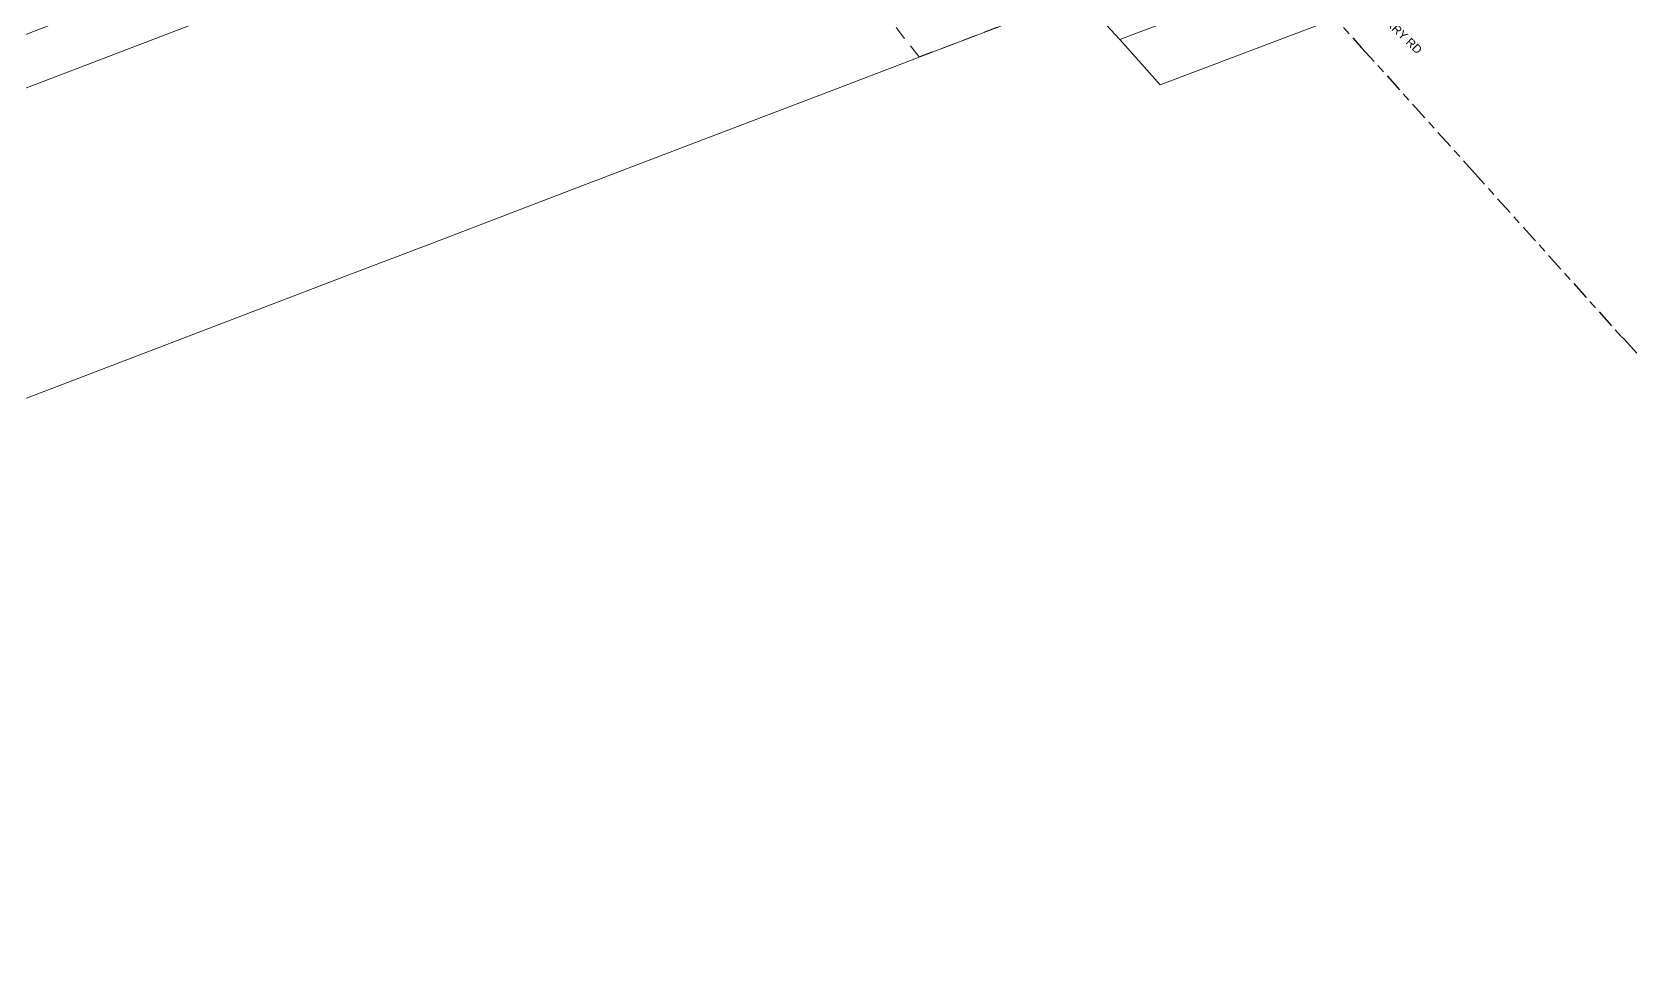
# Model space of a CAD drawing. Header units: metres. Extents: x -1 to 310379, y -2 to 6272124.
# Drawn here: x 309429.8 to 309775.9, y 6270942.2 to 6271143.2 of the extents above; entities that cross this region are included whole.
import ezdxf

# ---------------------------------------------------------------- set-up
doc = ezdxf.new("R2010")
doc.units = ezdxf.units.M
doc.linetypes.add('Cable Exist UG', pattern=[8.2, 4, -1.2, 1.8, -1.2])
doc.linetypes.add('Dash', pattern=[5, 3, -2])
for name, color, linetype, lineweight in [('Cadastre Developer_SP_EXT', 9, 'Continuous', 5), ('Cadastre Land Parcels_SP_EXT', 9, 'Continuous', 5), ('Cadastre Roads_SP_EXT', 9, 'Continuous', 5)]:
    doc.layers.add(name, color=color, linetype=linetype, lineweight=lineweight)
doc.layers.add('Mains_HV_EXT', color=7, linetype='Continuous')
doc.styles.get("Standard").update_dxf_attribs({"font": 'arial.ttf'})

msp = doc.modelspace()

# ---------------------------------------------------------------- linework, layer by layer
at = {"layer": 'Cadastre Developer_SP_EXT', "linetype": 'Dash'}
msp.add_lwpolyline([(309646.91, 6271161.04), (309613.02, 6271148.09), (309621.12, 6271137.8), (309655.72, 6271151.01), (309655.86, 6271151.08), (309646.91, 6271161.04)], close=True, dxfattribs=at)
at = {"layer": 'Cadastre Land Parcels_SP_EXT', "linetype": 'Continuous'}
for points in [[(309352.54, 6271035.15), (309410.04, 6271057.13), (309431.6, 6271065.37), (309498.65, 6271090.99), (309515.56, 6271097.45), (309544.63, 6271108.56), (309572.86, 6271119.35), (309603.26, 6271130.96), (309621.13, 6271137.79), (309655.72, 6271151.01), (309690.47, 6271164.28), (309659.84, 6271198.29), (309645.55, 6271214.16), (309407.65, 6271123.17), (309382.76, 6271113.65), (309184.98, 6271038), (309047.19, 6270985.29), (309033.17, 6270980.14), (309109.29, 6270942.19), (309352.54, 6271035.15)], [(309699.06, 6271154.74), (309690.47, 6271164.28), (309655.72, 6271151.01), (309664.37, 6271141.53), (309699.06, 6271154.74)], [(309707.86, 6271144.98), (309699.06, 6271154.74), (309664.37, 6271141.53), (309673.1, 6271131.76), (309707.86, 6271144.98)]]:
    msp.add_lwpolyline(points, close=True, dxfattribs=at)
at = {"layer": 'Cadastre Roads_SP_EXT', "linetype": 'Continuous'}
msp.add_lwpolyline([(309645.55, 6271214.16), (309635.13, 6271225.72), (309634.08, 6271221.32), (309613.02, 6271213.27), (309598.58, 6271207.74), (309586.03, 6271202.94), (309573.49, 6271198.14), (309559.1, 6271192.64), (309546.59, 6271187.85), (309534.09, 6271183.07), (309519.75, 6271177.59), (309507.28, 6271172.82), (309494.83, 6271168.05), (309480.58, 6271162.6), (309468.16, 6271157.85), (309455.74, 6271153.1), (309441.49, 6271147.65), (309429.11, 6271142.91), (309412.07, 6271136.39), (309402.61, 6271132.77), (309407.65, 6271123.17), (309645.55, 6271214.16)], close=True, dxfattribs=at)
at = {"layer": 'Mains_HV_EXT', "linetype": 'Cable Exist UG'}
msp.add_lwpolyline([(309686.59, 6271173.07), (309687.63, 6271171.92), (309687.63, 6271171.92), (309692.69, 6271166.29), (309716.55, 6271139.8), (309740.41, 6271113.32), (309772.54, 6271077.52), (309773.2, 6271076.92), (309773.2, 6271076.92), (309775.92, 6271073.9)], dxfattribs=at)

# ---------------------------------------------------------------- texts
at = {"layer": 'Cadastre Roads_SP_EXT'}
msp.add_text('BARRY RD', height=1.8, rotation=315.9843, dxfattribs=at).set_placement((309719.19, 6271147.31))

doc.saveas('drawing.dxf')
